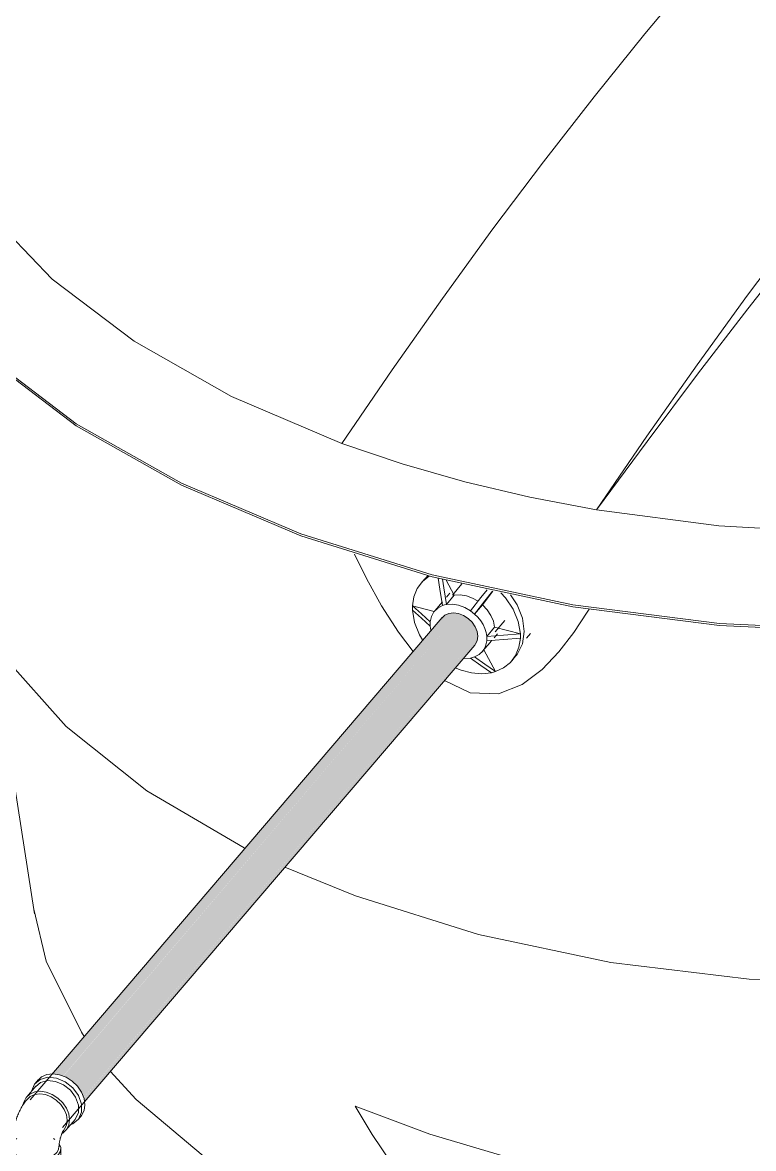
# Model space of a CAD drawing. Header units: metres. Extents: x -24.8 to 3.4, y -2.1 to 25.8.
# Drawn here: x -19.403 to -18.973, y 0.11 to 0.771 of the extents above; entities that cross this region are included whole.
import ezdxf

# ---------------------------------------------------------------- set-up
doc = ezdxf.new("R2010")
doc.units = ezdxf.units.M
doc.layers.add('P-PIPE', color=7, linetype='Continuous', lineweight=5)
doc.layers.add('P-SANR-FIXT', color=7, linetype='Continuous', lineweight=5)

# ---------------------------------------------------------------- blocks, each defined once
blk = doc.blocks.new('Caixa D_Água de Fibra de Vidro - Fortlev - 500 L-3640297-CAIXA D_ÁGUA - GUARITA')
at = {"layer": 'P-SANR-FIXT', "color": 8, "true_color": 0x808080}
for p, q in [((34.01424, 0.40993), (34.03948, 0.24779)), ((34.2954, 0.37743), (34.28018, 0.38465))]:
    blk.add_line(p, q, dxfattribs=at)
for points in [[(33.98774, 0.88116, 0), (33.96945, 0.83713, 0), (33.96268, 0.79211, 0), (33.96756, 0.74701, 0), (33.98398, 0.70276, 0), (34.01163, 0.66024, 0), (34.04993, 0.62032, 0), (34.09812, 0.5838, 0), (34.15521, 0.55143, 0), (34.22005, 0.52386, 0)], [(33.9251, 0.80921, 0), (33.91769, 0.76055, 0), (33.9229, 0.71181, 0), (33.94063, 0.66398, 0), (33.9705, 0.61803, 0), (34.01193, 0.57489, 0), (34.06405, 0.53544, 0), (34.12582, 0.50049, 0), (34.19597, 0.47074, 0), (34.27308, 0.44681, 0)], [(34.42758, 0.79987, 0), (34.39798, 0.76438, 0), (34.36811, 0.72737, 0), (34.33835, 0.68918, 0), (34.30865, 0.64973, 0), (34.27903, 0.60902, 0), (34.24949, 0.56706, 0), (34.22005, 0.52386, 0)], [(34.27308, 0.44681, 0), (34.35557, 0.42918, 0), (34.44177, 0.41821, 0), (34.52992, 0.41412, 0), (34.61822, 0.417, 0), (34.70489, 0.42678, 0), (34.78815, 0.44327, 0), (34.86631, 0.46613, 0), (34.93779, 0.4949, 0), (35.00111, 0.52899, 0), (35.055, 0.56771, 0), (35.09836, 0.61027, 0), (35.1303, 0.6558, 0), (35.15018, 0.70337, 0), (35.15759, 0.75203, 0), (35.15238, 0.80076, 0)], [(34.36961, 0.48491, 0), (34.39905, 0.52811, 0), (34.42859, 0.57008, 0), (34.45821, 0.61079, 0), (34.48791, 0.65023, 0), (34.51768, 0.68843, 0), (34.54755, 0.72544, 0), (34.57714, 0.76092, 0)], [(34.27308, 0.44559, 0), (34.19597, 0.46952, 0), (34.12582, 0.49926, 0), (34.06405, 0.53421, 0), (34.01193, 0.57366, 0), (33.9705, 0.6168, 0), (33.94063, 0.66275, 0), (33.9229, 0.71059, 0), (33.91769, 0.75933, 0)], [(35.15759, 0.7508, 0), (35.15018, 0.70215, 0), (35.1303, 0.65457, 0), (35.09836, 0.60904, 0), (35.055, 0.56648, 0), (35.00111, 0.52777, 0), (34.93779, 0.49368, 0), (34.86631, 0.46491, 0), (34.78815, 0.44204, 0), (34.70489, 0.42555, 0), (34.61822, 0.41577, 0), (34.52992, 0.41289, 0), (34.44177, 0.41698, 0), (34.35557, 0.42795, 0), (34.27308, 0.44559, 0)], [(34.57714, 0.74849, 0), (34.54763, 0.7135, 0), (34.51782, 0.67741, 0), (34.4881, 0.64057, 0), (34.45842, 0.60291, 0), (34.42878, 0.56442, 0), (34.39918, 0.52508, 0), (34.36961, 0.48491, 0)], [(34.36961, 0.48491, 0), (34.44132, 0.47554, 0), (34.51459, 0.47131, 0), (34.58825, 0.47229, 0), (34.66107, 0.47846, 0), (34.73186, 0.48971, 0), (34.79947, 0.50587, 0), (34.86277, 0.52666, 0), (34.92074, 0.55176, 0), (34.97243, 0.58074, 0), (35.01697, 0.61313, 0)], [(34.22005, 0.52386, 0), (34.25543, 0.51191, 0), (34.29228, 0.5014, 0)], [(33.98142, 0.5108, 0), (33.98329, 0.48786, 0), (33.99634, 0.44254, 0), (34.02147, 0.3988, 0), (34.05814, 0.35762, 0), (34.10552, 0.31992, 0), (34.16255, 0.28653, 0), (34.16317, 0.28621, 0)], [(34.30028, 0.23558, 0), (34.37791, 0.21915, 0), (34.45911, 0.2093, 0), (34.54206, 0.20623, 0), (34.62491, 0.21002, 0), (34.70581, 0.22059, 0), (34.78296, 0.23769, 0), (34.85463, 0.26095, 0), (34.91921, 0.28984, 0), (34.97528, 0.32373, 0), (35.02156, 0.36184, 0), (35.05704, 0.40334, 0), (35.08091, 0.44729, 0), (35.09265, 0.49272, 0), (35.09361, 0.50347, 0)], [(34.29228, 0.5014, 0), (34.33041, 0.49239, 0), (34.36961, 0.48491, 0)], [(34.26186, 0.40173, 0), (34.25324, 0.41305, 0), (34.24332, 0.42857, 0), (34.23456, 0.44449, 0), (34.22749, 0.45888, 0)], [(34.36514, 0.42651, 0), (34.36412, 0.42483, 0), (34.35623, 0.41281, 0), (34.34748, 0.40145, 0), (34.33756, 0.39109, 0), (34.32595, 0.38243, 0), (34.31197, 0.37693, 0), (34.2954, 0.37743, 0)], [(34.18647, 0.27514, 0), (34.22795, 0.2582, 0), (34.30028, 0.23558, 0)], [(34.06865, 0.17574, 0), (34.06703, 0.17819, 0), (34.0464, 0.21997, 0), (34.0391, 0.25039, 0)], [(34.32428, 0.02183, 0), (34.25617, 0.04332, 0), (34.19499, 0.07043, 0), (34.14225, 0.10249, 0), (34.09924, 0.13871, 0), (34.08403, 0.15533, 0)], [(34.323, 0.03968, 0), (34.30512, 0.04684, 0), (34.28856, 0.05793, 0), (34.27378, 0.07143, 0), (34.26058, 0.08632, 0), (34.24869, 0.10203, 0), (34.23782, 0.11823, 0), (34.22778, 0.13477, 0)], [(34.22778, 0.13477, 0), (34.27165, 0.11836, 0), (34.31835, 0.10453, 0)]]:
    blk.add_polyline3d(points, dxfattribs=at)
blk = doc.blocks.new('Adaptador Soldavel com Anel p Caixa Dagua - FORTLEV - Standard-V11-CAIXA D_ÁGUA - GUARITA')
at = {"layer": 'P-PIPE'}
for p, q in [((34.26876, 0.44444), (34.26649, 0.44179)), ((34.26795, 0.44342), (34.27066, 0.44638)), ((34.28122, 0.44366), (34.28603, 0.43472)), ((34.29052, 0.44135), (34.2849, 0.43478)), ((34.3086, 0.43718), (34.30259, 0.42915)), ((34.27917, 0.43096), (34.27452, 0.42552)), ((34.28138, 0.42928), (34.28603, 0.43472)), ((34.28348, 0.436), (34.28143, 0.4336)), ((34.26147, 0.42851), (34.27429, 0.42518)), ((34.29794, 0.42371), (34.30259, 0.42915)), ((34.30999, 0.41334), (34.31561, 0.41991)), ((34.3097, 0.41595), (34.30505, 0.41051)), ((34.30937, 0.40972), (34.31141, 0.41212)), ((34.3097, 0.41595), (34.32481, 0.41202)), ((34.3285, 0.4096), (34.33072, 0.4122)), ((34.30245, 0.40164), (34.3071, 0.40708)), ((34.30329, 0.40265), (34.31015, 0.38992)), ((34.31978, 0.39624), (34.32204, 0.39889))]:
    blk.add_line(p, q, dxfattribs=at)
for points in [[(34.27132, 0.4459, 0), (34.26733, 0.44271, 0), (34.26429, 0.43864, 0), (34.26231, 0.43385, 0), (34.26147, 0.42851, 0)], [(34.27663, 0.44474, 0), (34.27758, 0.43837, 0), (34.27903, 0.42864, 0)], [(34.28138, 0.42928, 0), (34.27993, 0.43901, 0), (34.27916, 0.44414, 0)], [(34.30532, 0.43795, 0), (34.30169, 0.43334, 0), (34.29559, 0.42558, 0)], [(34.29794, 0.42371, 0), (34.30404, 0.43148, 0), (34.30853, 0.43719, 0)], [(34.28603, 0.43472, 0), (34.28949, 0.43492, 0), (34.29314, 0.43434, 0), (34.29678, 0.43302, 0), (34.29999, 0.43119, 0)], [(34.32481, 0.41202, 0), (34.32358, 0.41925, 0), (34.32059, 0.42647, 0), (34.31603, 0.43327, 0), (34.31342, 0.43619, 0)], [(34.31898, 0.43506, 0), (34.32285, 0.42913, 0), (34.32602, 0.42125, 0), (34.3271, 0.41341, 0)], [(34.26144, 0.42727, 0), (34.26145, 0.4279, 0), (34.26147, 0.42851, 0)], [(34.26147, 0.42601, 0), (34.26145, 0.42664, 0), (34.26144, 0.42727, 0)], [(34.27192, 0.41914, 0), (34.26669, 0.42383, 0), (34.26147, 0.42851, 0)], [(34.26147, 0.42601, 0), (34.2627, 0.41879, 0), (34.26568, 0.41156, 0), (34.26742, 0.40863, 0)], [(34.26147, 0.42601, 0), (34.26669, 0.42132, 0), (34.27192, 0.41664, 0)], [(34.27903, 0.42864, 0), (34.27626, 0.42714, 0), (34.27409, 0.42499, 0), (34.27262, 0.42227, 0), (34.27192, 0.41914, 0)], [(34.2787, 0.42134, 0), (34.28049, 0.42303, 0), (34.28283, 0.42407, 0), (34.28556, 0.42441, 0), (34.28849, 0.424, 0), (34.29141, 0.42288, 0), (34.29414, 0.42113, 0), (34.29648, 0.41886, 0), (34.29828, 0.41624, 0), (34.29941, 0.41343, 0), (34.29979, 0.41063, 0)], [(34.27903, 0.42864, 0), (34.28018, 0.42901, 0), (34.28138, 0.42928, 0)], [(34.29559, 0.42558, 0), (34.29213, 0.42758, 0), (34.28849, 0.4289, 0), (34.28485, 0.42947, 0), (34.28138, 0.42928, 0)], [(34.29559, 0.42558, 0), (34.29679, 0.42468, 0), (34.29794, 0.42371, 0)], [(34.30505, 0.41051, 0), (34.30467, 0.41285, 0), (34.30394, 0.41519, 0), (34.30288, 0.41749, 0), (34.3015, 0.41971, 0), (34.29984, 0.4218, 0), (34.29794, 0.42371, 0)], [(34.30259, 0.42915, 0), (34.30536, 0.42622, 0), (34.30753, 0.42293, 0), (34.309, 0.41945, 0), (34.3097, 0.41595, 0)], [(34.27187, 0.4179, 0), (34.27188, 0.41853, 0), (34.27192, 0.41914, 0)], [(34.27192, 0.41664, 0), (34.27188, 0.41727, 0), (34.27187, 0.4179, 0)], [(34.27192, 0.41664, 0), (34.2723, 0.41431, 0), (34.27238, 0.41398, 0)], [(34.29979, 0.41063, 0), (34.29941, 0.40803, 0), (34.29828, 0.40581, 0), (34.29799, 0.40546, 0)], [(34.32481, 0.41202, 0), (34.31493, 0.41127, 0), (34.30505, 0.41051, 0)], [(34.30505, 0.41051, 0), (34.30509, 0.40988, 0), (34.3051, 0.40925, 0)], [(34.3271, 0.41341, 0), (34.32602, 0.40612, 0), (34.32285, 0.3999, 0), (34.32204, 0.39889, 0)], [(34.32481, 0.41202, 0), (34.32483, 0.41139, 0), (34.32484, 0.41076, 0)], [(34.32484, 0.41076, 0), (34.32483, 0.41014, 0), (34.32481, 0.40952, 0)], [(34.29794, 0.39851, 0), (34.30071, 0.40001, 0), (34.30288, 0.40217, 0), (34.30435, 0.40488, 0), (34.30505, 0.40801, 0)], [(34.30505, 0.40801, 0), (34.31493, 0.40876, 0), (34.32481, 0.40952, 0)], [(34.3051, 0.40925, 0), (34.30509, 0.40863, 0), (34.30505, 0.40801, 0)], [(34.30793, 0.40818, 0), (34.30753, 0.40761, 0), (34.3071, 0.40708, 0)], [(34.31015, 0.38992, 0), (34.31495, 0.39213, 0), (34.31894, 0.39532, 0), (34.32199, 0.39939, 0), (34.32396, 0.40418, 0), (34.32481, 0.40952, 0)], [(34.29141, 0.39773, 0), (34.29213, 0.39768, 0), (34.29559, 0.39787, 0)], [(34.29794, 0.39851, 0), (34.29679, 0.39814, 0), (34.29559, 0.39787, 0)], [(34.29559, 0.39787, 0), (34.30169, 0.39358, 0), (34.3078, 0.38928, 0)], [(34.31015, 0.38992, 0), (34.30404, 0.39422, 0), (34.29794, 0.39851, 0)], [(34.2866, 0.39212, 0), (34.2901, 0.39072, 0), (34.29618, 0.38913, 0), (34.30215, 0.38865, 0), (34.3078, 0.38928, 0)], [(34.31015, 0.38992, 0), (34.30899, 0.38958, 0), (34.3078, 0.38928, 0)]]:
    blk.add_polyline3d(points, dxfattribs=at)
blk = doc.blocks.new('Joelho 45_90 - Agua Fria_Soldavel - MEP - Tigre - Standard-3523191-CAIXA D_ÁGUA - GUARITA')
at = {"layer": 'P-PIPE'}
for p, q in [((34.04039, 0.1466), (34.03497, 0.14026)), ((34.04163, 0.15021), (34.03992, 0.14821)), ((34.05793, 0.12064), (34.06334, 0.12698)), ((34.06501, 0.12677), (34.06671, 0.12876)), ((34.02906, 0.11578), (34.02825, 0.11524)), ((34.05151, 0.11524), (34.05069, 0.11578)), ((34.02478, 0.10992), (34.02478, 0.09933)), ((34.02586, 0.11038), (34.02592, 0.11169)), ((34.05498, 0.09933), (34.05498, 0.10992)), ((34.02856, 0.10485), (34.02751, 0.10419)), ((34.05224, 0.10419), (34.0512, 0.10485)), ((34.02338, 0.09816), (34.02338, 0.09483)), ((34.05638, 0.09483), (34.05638, 0.09816))]:
    blk.add_line(p, q, dxfattribs=at)
for points in [[(34.04125, 0.14973, 0), (34.04362, 0.15196, 0), (34.04671, 0.15334, 0), (34.05031, 0.15378, 0), (34.05417, 0.15324, 0)], [(34.05417, 0.15324, 0), (34.05803, 0.15177, 0), (34.06163, 0.14946, 0), (34.06472, 0.14647, 0), (34.06709, 0.143, 0), (34.06859, 0.13929, 0), (34.06909, 0.1356, 0), (34.06859, 0.13217, 0), (34.06709, 0.12924, 0), (34.06671, 0.12877, 0)], [(34.03777, 0.14371, 0), (34.03954, 0.14774, 0), (34.04287, 0.15053, 0), (34.04736, 0.15175, 0), (34.05246, 0.15125, 0)], [(34.04004, 0.14617, 0), (34.04309, 0.14872, 0), (34.0472, 0.14984, 0), (34.05187, 0.14938, 0)], [(34.05187, 0.14938, 0), (34.05653, 0.14741, 0), (34.06064, 0.14415, 0), (34.06369, 0.14001, 0), (34.06532, 0.13548, 0), (34.06532, 0.1311, 0), (34.06369, 0.12741, 0), (34.06335, 0.12698, 0)], [(34.05246, 0.15125, 0), (34.05756, 0.14909, 0), (34.06205, 0.14553, 0), (34.06539, 0.14101, 0), (34.06716, 0.13605, 0), (34.06716, 0.13127, 0), (34.06539, 0.12724, 0), (34.06206, 0.12445, 0), (34.06098, 0.12397, 0)], [(34.03531, 0.13902, 0), (34.03478, 0.13839, 0), (34.03428, 0.13775, 0), (34.03381, 0.1371, 0), (34.03336, 0.13645, 0), (34.03293, 0.1358, 0), (34.03252, 0.13515, 0), (34.03213, 0.13449, 0), (34.03176, 0.13382, 0), (34.0314, 0.13315, 0), (34.03105, 0.13247, 0), (34.03071, 0.13179, 0), (34.03039, 0.1311, 0), (34.03008, 0.1304, 0), (34.02978, 0.1297, 0), (34.02949, 0.12899, 0), (34.02921, 0.12828, 0), (34.02895, 0.12756, 0), (34.02869, 0.12684, 0), (34.02844, 0.12611, 0), (34.02821, 0.12537, 0), (34.02798, 0.12464, 0), (34.02777, 0.1239, 0), (34.02756, 0.12315, 0), (34.02737, 0.12241, 0), (34.02718, 0.12166, 0), (34.02701, 0.1209, 0), (34.02685, 0.12015, 0), (34.0267, 0.1194, 0), (34.02656, 0.11864, 0), (34.02643, 0.11788, 0), (34.02631, 0.11712, 0), (34.02621, 0.11637, 0), (34.02612, 0.11561, 0), (34.02604, 0.11485, 0), (34.02597, 0.11409, 0), (34.02592, 0.11333, 0), (34.02587, 0.11257, 0), (34.02585, 0.11181, 0), (34.02584, 0.11105, 0), (34.02584, 0.11084, 0)], [(34.03296, 0.13596, 0), (34.03326, 0.13714, 0), (34.03462, 0.13983, 0), (34.03679, 0.14187, 0), (34.03962, 0.14313, 0), (34.04291, 0.14353, 0), (34.04645, 0.14304, 0)], [(34.04645, 0.14304, 0), (34.04291, 0.14353, 0), (34.03962, 0.14313, 0), (34.03679, 0.14187, 0), (34.03462, 0.13983, 0), (34.03326, 0.13714, 0), (34.03297, 0.13596, 0)], [(34.04598, 0.14161, 0), (34.04269, 0.14207, 0), (34.03963, 0.14169, 0), (34.037, 0.14052, 0), (34.03498, 0.13862, 0)], [(34.03498, 0.13862, 0), (34.037, 0.14052, 0), (34.03963, 0.14169, 0), (34.04269, 0.14207, 0), (34.04598, 0.14161, 0)], [(34.05697, 0.12118, 0), (34.05824, 0.12368, 0), (34.05868, 0.12659, 0), (34.05824, 0.12974, 0), (34.05697, 0.13289, 0), (34.05496, 0.13584, 0), (34.05233, 0.13839, 0), (34.04926, 0.14035, 0), (34.04598, 0.14161, 0)], [(34.04598, 0.14161, 0), (34.04926, 0.14035, 0), (34.05233, 0.13839, 0), (34.05496, 0.13584, 0), (34.05697, 0.13289, 0), (34.05824, 0.12974, 0), (34.05868, 0.12659, 0), (34.05824, 0.12368, 0), (34.05697, 0.12118, 0)], [(34.04645, 0.14304, 0), (34.04998, 0.14169, 0), (34.05328, 0.13958, 0), (34.0561, 0.13684, 0), (34.05827, 0.13367, 0), (34.05964, 0.13027, 0), (34.0601, 0.12689, 0), (34.05964, 0.12376, 0), (34.05827, 0.12107, 0)], [(34.05564, 0.11875, 0), (34.0561, 0.11903, 0), (34.05827, 0.12107, 0), (34.05964, 0.12376, 0), (34.0601, 0.12689, 0), (34.05964, 0.13027, 0), (34.05827, 0.13367, 0), (34.0561, 0.13684, 0), (34.05328, 0.13958, 0), (34.04998, 0.14169, 0), (34.04645, 0.14304, 0)], [(34.0567, 0.12084, 0), (34.05669, 0.12082, 0), (34.05666, 0.12078, 0), (34.0566, 0.1207, 0), (34.05654, 0.12059, 0), (34.05646, 0.12046, 0), (34.05637, 0.1203, 0), (34.05627, 0.12012, 0), (34.05616, 0.11991, 0), (34.05605, 0.11969, 0), (34.05594, 0.11944, 0), (34.05582, 0.11918, 0), (34.0557, 0.11891, 0), (34.05558, 0.11861, 0), (34.05547, 0.11831, 0), (34.05535, 0.11799, 0), (34.05523, 0.11767, 0), (34.05512, 0.11733, 0), (34.05501, 0.11699, 0), (34.0549, 0.11664, 0), (34.05479, 0.11628, 0), (34.05469, 0.11593, 0), (34.0546, 0.11557, 0), (34.05451, 0.1152, 0), (34.05443, 0.11484, 0), (34.05435, 0.11449, 0), (34.05428, 0.11413, 0), (34.05422, 0.11378, 0), (34.05416, 0.11344, 0), (34.0541, 0.1131, 0), (34.05406, 0.11278, 0), (34.05402, 0.11246, 0), (34.05399, 0.11216, 0), (34.05396, 0.11188, 0), (34.05394, 0.11161, 0), (34.05393, 0.11135, 0), (34.05392, 0.11112, 0), (34.05392, 0.11091, 0), (34.05392, 0.11084, 0)], [(34.05824, 0.12103, 0), (34.0561, 0.11903, 0), (34.05564, 0.11874, 0)], [(34.03343, 0.10238, 0), (34.03012, 0.10356, 0), (34.02747, 0.10517, 0), (34.02566, 0.10711, 0), (34.02483, 0.10923, 0), (34.02502, 0.11141, 0), (34.02601, 0.11323, 0)], [(34.02601, 0.11323, 0), (34.02502, 0.11141, 0), (34.02483, 0.10923, 0), (34.02566, 0.10711, 0), (34.02747, 0.10517, 0), (34.03012, 0.10356, 0), (34.03343, 0.10238, 0)], [(34.05409, 0.11274, 0), (34.05492, 0.11061, 0), (34.05473, 0.10844, 0), (34.05353, 0.10637, 0), (34.0514, 0.10454, 0), (34.04848, 0.10307, 0), (34.04498, 0.10208, 0), (34.04112, 0.10162, 0), (34.03719, 0.10172, 0), (34.03343, 0.10238, 0)], [(34.03343, 0.10238, 0), (34.03719, 0.10172, 0), (34.04112, 0.10162, 0), (34.04498, 0.10208, 0), (34.04848, 0.10307, 0), (34.0514, 0.10454, 0), (34.05353, 0.10637, 0), (34.05473, 0.10844, 0), (34.05492, 0.11061, 0), (34.05409, 0.11274, 0)], [(34.02588, 0.1102, 0), (34.02666, 0.10822, 0), (34.02834, 0.10642, 0), (34.0308, 0.10493, 0), (34.03388, 0.10383, 0)], [(34.03388, 0.10383, 0), (34.0308, 0.10493, 0), (34.02834, 0.10642, 0), (34.02666, 0.10822, 0), (34.02588, 0.1102, 0)], [(34.05388, 0.11142, 0), (34.05369, 0.10946, 0), (34.05257, 0.10753, 0), (34.05059, 0.10583, 0), (34.04788, 0.10447, 0), (34.04462, 0.10355, 0), (34.04104, 0.10312, 0), (34.03738, 0.10321, 0), (34.03388, 0.10383, 0)], [(34.03388, 0.10383, 0), (34.03738, 0.10321, 0), (34.04104, 0.10312, 0), (34.04462, 0.10355, 0), (34.04788, 0.10447, 0), (34.05059, 0.10583, 0), (34.05257, 0.10753, 0), (34.05369, 0.10946, 0)], [(34.02462, 0.10163, 0), (34.02396, 0.10056, 0), (34.02343, 0.09741, 0), (34.02489, 0.09435, 0), (34.02816, 0.09175, 0), (34.03284, 0.08993, 0)], [(34.02478, 0.09933, 0), (34.02483, 0.09864, 0), (34.02616, 0.09584, 0), (34.02915, 0.09347, 0), (34.03343, 0.09179, 0)], [(34.03284, 0.08993, 0), (34.03836, 0.0891, 0), (34.04407, 0.08936, 0), (34.04928, 0.09068, 0), (34.05335, 0.09291, 0), (34.05579, 0.09577, 0), (34.05632, 0.09892, 0), (34.05496, 0.10185, 0)], [(34.03343, 0.09179, 0), (34.03849, 0.09103, 0), (34.04372, 0.09127, 0), (34.04848, 0.09248, 0), (34.05221, 0.09452, 0), (34.05444, 0.09714, 0), (34.05492, 0.10002, 0)], [(34.03284, 0.08659, 0), (34.02921, 0.08788, 0), (34.02632, 0.08964, 0), (34.02435, 0.09175, 0), (34.02343, 0.09408, 0), (34.02339, 0.09517, 0)], [(34.05632, 0.09558, 0), (34.05611, 0.09321, 0), (34.0548, 0.09094, 0), (34.05247, 0.08894, 0), (34.04928, 0.08734, 0), (34.04545, 0.08626, 0), (34.04124, 0.08575, 0), (34.03694, 0.08587, 0), (34.03284, 0.08659, 0)]]:
    blk.add_polyline3d(points, dxfattribs=at)

msp = doc.modelspace()

# ---------------------------------------------------------------- hatches: boundary and pattern name
at = {"layer": 'P-PIPE', "true_color": 0x00ffff}
for points in [[(-19.37876, 0.15242), (-19.14659, 0.424), (-19.15023, 0.42432), (-19.15242, 0.424), (-19.15459, 0.42303), (-19.15808, 0.41935), (-19.38476, 0.15378), (-19.38027, 0.153)], [(-19.36674, 0.13989), (-19.13529, 0.41063), (-19.13567, 0.41343), (-19.1368, 0.41624), (-19.13911, 0.41935), (-19.14102, 0.42118), (-19.14367, 0.42288), (-19.14659, 0.424), (-19.37864, 0.15238), (-19.3759, 0.15103), (-19.37303, 0.14905), (-19.37036, 0.14647), (-19.36759, 0.14201)], [(-19.36624, 0.13743), (-19.1368, 0.40581), (-19.13558, 0.4087), (-19.13539, 0.41051), (-19.36671, 0.13983), (-19.36634, 0.13817), (-19.36628, 0.13774)]]:
    msp.add_hatch(color=4, dxfattribs=at).paths.add_polyline_path(points)

# ---------------------------------------------------------------- linework, layer by layer
at = {"layer": 'P-PIPE'}
for p, q in [((-19.1561, 0.4217), (-19.39813, 0.13857)), ((-19.37913, 0.12233), (-19.13709, 0.40545))]:
    msp.add_line(p, q, dxfattribs=at)
for points in [[(-19.15638, 0.42134, 0), (-19.15459, 0.42303, 0), (-19.15225, 0.42407, 0), (-19.14952, 0.42441, 0), (-19.14659, 0.424, 0)], [(-19.14659, 0.424, 0), (-19.14367, 0.42288, 0), (-19.14094, 0.42113, 0), (-19.1386, 0.41886, 0), (-19.1368, 0.41624, 0), (-19.13567, 0.41343, 0), (-19.13529, 0.41063, 0)], [(-19.13529, 0.41063, 0), (-19.13567, 0.40803, 0), (-19.1368, 0.40581, 0), (-19.13709, 0.40546, 0)]]:
    msp.add_polyline3d(points, dxfattribs=at)

# ---------------------------------------------------------------- block references
for name in ['Adaptador Soldavel com Anel p Caixa Dagua - FORTLEV - Standard-V11-CAIXA D_ÁGUA - GUARITA', 'Joelho 45_90 - Agua Fria_Soldavel - MEP - Tigre - Standard-3523191-CAIXA D_ÁGUA - GUARITA']:
    msp.add_blockref(name, (-53.43508, 0), dxfattribs=at)
at = {"layer": 'P-SANR-FIXT', "color": 8, "true_color": 0x808080}
msp.add_blockref('Caixa D_Água de Fibra de Vidro - Fortlev - 500 L-3640297-CAIXA D_ÁGUA - GUARITA', (-53.43508, 0), dxfattribs=at)

doc.saveas('drawing.dxf')
